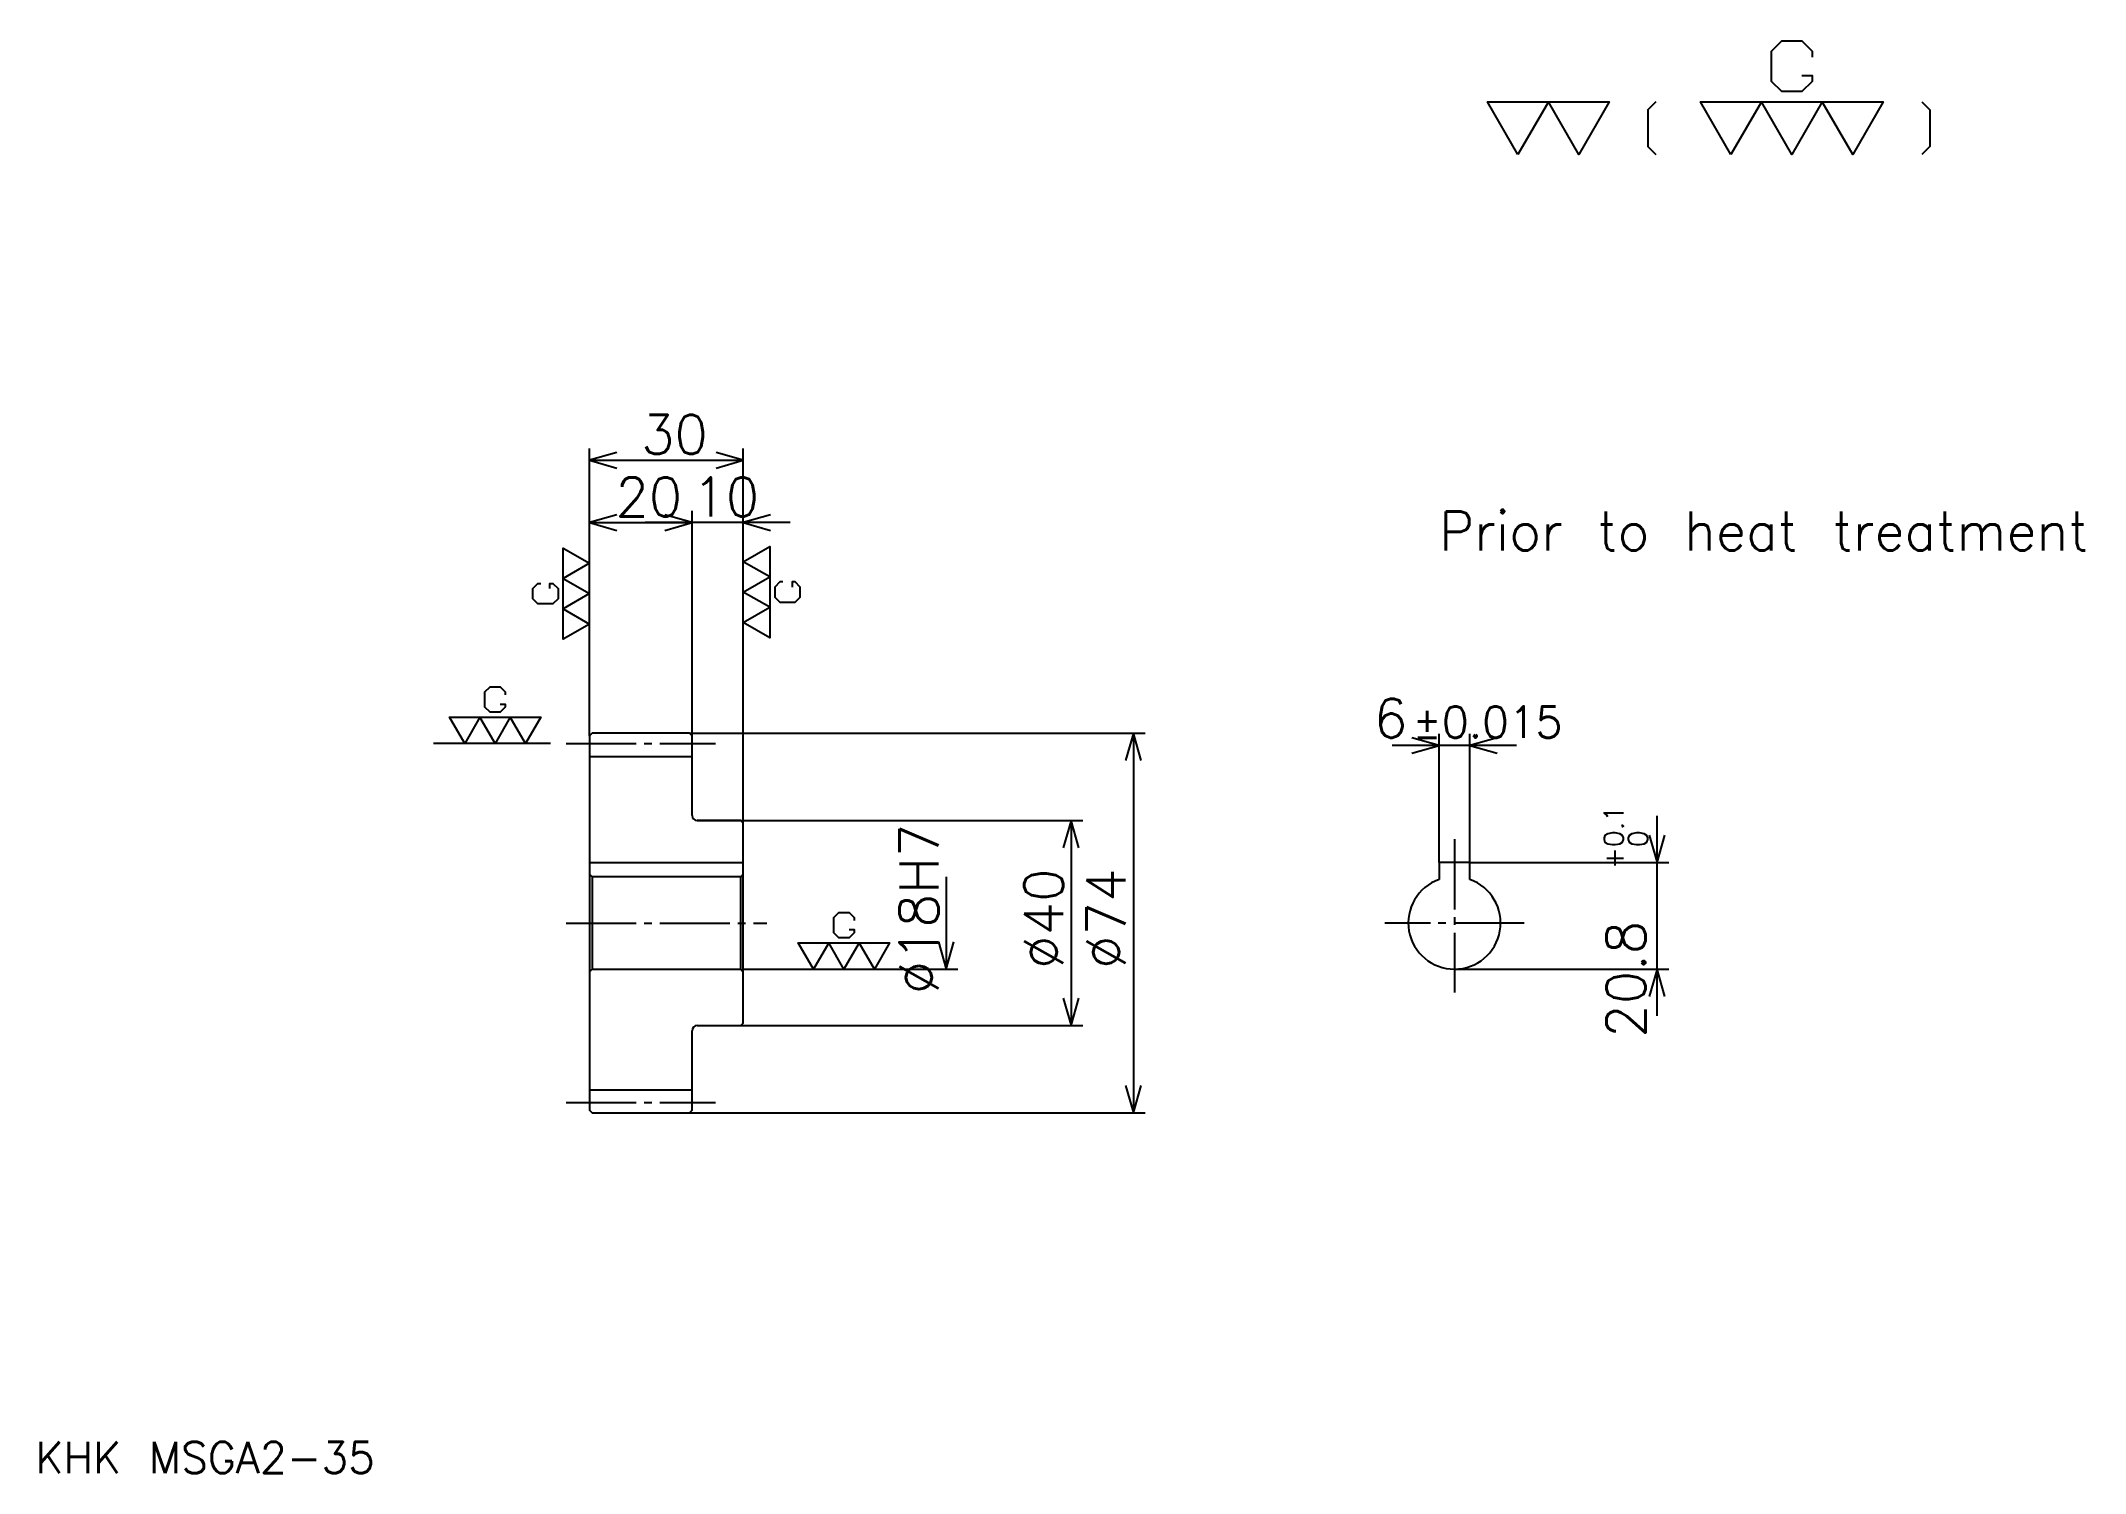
# Model space of a CAD drawing. Extents: x 16 to 415, y 17 to 296.
import ezdxf

# ---------------------------------------------------------------- set-up
doc = ezdxf.new("R2010")
doc.units = 0
doc.linetypes.add('DASHDOT', pattern=[18.260869, 13.695652, -1.521739, 1.521739, -1.521739])
doc.layers.get('0').update_dxf_attribs({"linetype": 'CONTINUOUS'})
doc.layers.add('DASHDOT', color=6, linetype='DASHDOT')
doc.styles.add('KANJI', font='TXT', dxfattribs={"bigfont": 'BIGFONT'})

msp = doc.modelspace()

# ---------------------------------------------------------------- linework, layer by layer
at = {"color": 5}
for p, q in [((123.260864, 161.021744), (123.260864, 216.565216)), ((153.260864, 161.021744), (153.260864, 216.565216)), ((123.260864, 214.282608), (153.260864, 214.282608)), ((143.260864, 161.021744), (143.260864, 204.391312)), ((123.260864, 202.108704), (143.260864, 202.108704)), ((162.391296, 202.108704), (134.130432, 202.108704)), ((123.260864, 160.521744), (123.260864, 161.021744)), ((142.760864, 161.021744), (153.260864, 161.021744)), ((143.260864, 160.521744), (143.260864, 161.021744)), ((153.260864, 161.021744), (231.630432, 161.021744)), ((153.260864, 143.521744), (153.260864, 161.021744)), ((229.347824, 161.021744), (229.347824, 87.021744)), ((288.956512, 135.821747), (288.956512, 160.930435)), ((294.956512, 135.821747), (294.956512, 160.930435)), ((304.086945, 158.647827), (279.82608, 158.647827)), ((144.260864, 144.021744), (153.260864, 144.021744)), ((153.260864, 144.021744), (219.456512, 144.021744)), ((217.173904, 144.021744), (217.173904, 104.021744)), ((331.478271, 105.891312), (331.478271, 144.952179)), ((294.956512, 135.821747), (333.760864, 135.821747)), ((192.82608, 133.021744), (192.82608, 115.021744)), ((153.260864, 115.021744), (195.108688, 115.021744)), ((291.956512, 115.021744), (333.760864, 115.021744)), ((144.260864, 104.021744), (153.260864, 104.021744)), ((153.260864, 104.021744), (219.456512, 104.021744)), ((142.760864, 87.021744), (153.260864, 87.021744)), ((153.260864, 87.021744), (231.630432, 87.021744))]:
    msp.add_line(p, q, dxfattribs=at)
at = {"color": 7}
msp.add_line((115.652168, 159.021744), (92.82608, 159.021744), dxfattribs=at)
at = {"color": 4}
for p, q in [((123.260864, 156.521744), (143.260864, 156.521744)), ((123.260864, 135.821747), (153.260864, 135.821747)), ((123.760864, 133.021744), (123.760864, 115.021744)), ((152.760864, 133.021744), (153.260864, 133.521744)), ((152.760864, 115.021744), (153.260864, 114.521744)), ((123.260864, 91.521744), (143.260864, 91.521744))]:
    msp.add_line(p, q, dxfattribs=at)
at = {"color": 7}
for points in [[(359.739136, 289.343506), (361.717407, 289.343506), (361.717407, 288.156525), (359.739136, 286.178284), (355.782623, 286.178284), (353.804352, 288.156525), (353.804352, 294.091309), (355.782623, 296.06958), (359.739136, 296.06958), (361.717407, 294.091309), (361.717407, 292.904358)], [(304.347839, 273.913055), (298.413055, 284.200012), (322.152191, 284.200012), (316.217407, 273.913055), (310.282623, 284.200012), (304.347839, 273.913055)], [(331.252197, 284.200012), (329.669586, 282.617401), (329.669586, 275.495667), (331.252197, 273.913055)], [(345.891327, 273.913055), (339.956543, 284.200012), (375.565247, 284.200012), (369.630432, 273.913055), (363.695679, 284.200012), (357.760895, 273.913055), (351.826111, 284.200012), (345.891327, 273.913055)], [(383.082611, 284.200012), (384.665222, 282.617401), (384.665222, 275.495667), (383.082611, 273.913055)], [(123.260864, 182.326096), (118.117386, 179.358704), (118.117386, 197.163055), (123.260864, 194.195648), (118.117386, 191.228271), (123.260864, 188.260864), (118.117386, 185.293488), (123.260864, 182.326096)], [(153.260864, 194.5), (158.404343, 197.467407), (158.404343, 179.663055), (153.260864, 182.630447), (158.404343, 185.597839), (153.260864, 188.565216), (158.404343, 191.532623), (153.260864, 194.5)], [(115.545647, 189.25), (115.545647, 190.239136), (116.139122, 190.239136), (117.128258, 189.25), (117.128258, 187.271744), (116.139122, 186.282608), (113.171738, 186.282608), (112.182602, 187.271744), (112.182602, 189.25), (113.171738, 190.239136), (113.765213, 190.239136)], [(160.976074, 190.543488), (160.382599, 190.543488), (159.393478, 189.554352), (159.393478, 187.576096), (160.382599, 186.58696), (163.349991, 186.58696), (164.339127, 187.576096), (164.339127, 189.554352), (163.349991, 190.543488), (162.756516, 190.543488), (162.756516, 189.554352)], [(105.836952, 166.736969), (106.82608, 166.736969), (106.82608, 166.143478), (105.836952, 165.154358), (103.858688, 165.154358), (102.86956, 166.143478), (102.86956, 169.11087), (103.858688, 170.100006), (105.836952, 170.100006), (106.82608, 169.11087), (106.82608, 168.517395)], [(98.91304, 159.021744), (95.945648, 164.165222), (113.749992, 164.165222), (110.7826, 159.021744), (107.815216, 164.165222), (104.847824, 159.021744), (101.880432, 164.165222), (98.91304, 159.021744)], [(173.880432, 122.736961), (174.869568, 122.736961), (174.869568, 122.143486), (173.880432, 121.15435), (171.902161, 121.15435), (170.91304, 122.143486), (170.91304, 125.11087), (171.902161, 126.100006), (173.880432, 126.100006), (174.869568, 125.11087), (174.869568, 124.517395)], [(166.956512, 115.021744), (163.98912, 120.165222), (181.793472, 120.165222), (178.82608, 115.021744), (175.858688, 120.165222), (172.891296, 115.021744), (169.923904, 120.165222), (166.956512, 115.021744)]]:
    msp.add_lwpolyline(points, dxfattribs=at)
at = {"color": 5}
for points in [[(128.586945, 215.804352), (123.260864, 214.282608), (128.586945, 212.760864)], [(147.934784, 212.760864), (153.260864, 214.282608), (147.934784, 215.804352)], [(128.586945, 203.630432), (123.260864, 202.108704), (128.586945, 200.586975)], [(137.934784, 200.586975), (143.260864, 202.108704), (137.934784, 203.630432)], [(137.934784, 200.586975), (143.260864, 202.108704), (137.934784, 203.630432)], [(158.586945, 203.630432), (153.260864, 202.108704), (158.586945, 200.586975)], [(230.869568, 155.695648), (229.347824, 161.021744), (227.82608, 155.695648)], [(283.630432, 157.126099), (288.956512, 158.647827), (283.630432, 160.169571)], [(300.282593, 160.169571), (294.956512, 158.647827), (300.282593, 157.126099)], [(218.695648, 138.695663), (217.173904, 144.021744), (215.652161, 138.695663)], [(329.956512, 141.147827), (331.478271, 135.821747), (333, 141.147827)], [(191.304352, 120.347832), (192.82608, 115.021744), (194.347809, 120.347832)], [(333, 109.695656), (331.478271, 115.021744), (329.956512, 109.695656)], [(215.652161, 109.347832), (217.173904, 104.021744), (218.695648, 109.347832)], [(227.82608, 92.347832), (229.347824, 87.021744), (230.869568, 92.347832)]]:
    msp.add_lwpolyline(points, dxfattribs=at)
at = {"color": 4}
for points in [[(143.260864, 145.021744), (143.260864, 160.521744), (142.760864, 161.021744), (123.760864, 161.021744), (123.260864, 160.521744), (123.260864, 114.521744)], [(144.260864, 104.021744), (152.760864, 104.021744), (153.260864, 104.521744), (153.260864, 143.521744), (152.760864, 144.021744), (144.260864, 144.021744)], [(294.956512, 132.507019), (294.956512, 135.821747), (288.956512, 135.821747), (288.956512, 132.507019)], [(123.260864, 114.521744), (123.760864, 115.021744), (152.760864, 115.021744), (152.760864, 133.021744), (123.760864, 133.021744), (123.260864, 133.521744)], [(123.260864, 114.521744), (123.260864, 87.521744), (123.760864, 87.021744), (142.760864, 87.021744), (143.260864, 87.521744), (143.260864, 103.021744)]]:
    msp.add_lwpolyline(points, dxfattribs=at)
for centre, radius, start, end in [((144.260864, 145.021744), 1, 180, 270), ((291.956512, 124.021744), 9, 109.47122094, 70.52877906), ((144.260864, 103.021744), 1, 90, 180)]:
    msp.add_arc(centre, radius, start, end, dxfattribs=at)
at = {"layer": 'DASHDOT', "color": 7}
for p, q in [((118.695648, 159.021744), (147.82608, 159.021744)), ((291.956512, 140.386963), (291.956512, 110.456528)), ((118.695648, 124.021744), (157.82608, 124.021744)), ((305.521729, 124.021744), (278.391296, 124.021744)), ((118.695648, 89.021744), (147.82608, 89.021744))]:
    msp.add_line(p, q, dxfattribs=at)

# ---------------------------------------------------------------- texts
at = {"color": 7, "style": 'KANJI'}
for s, height, p in [('30', 7.608696, (133.315216, 215.5)), ('20', 7.608696, (128.315216, 203.326096)), ('10', 7.608696, (143.315216, 203.326096)), ('Prior to heat treatment', 7.608696, (288.956512, 196.691315)), ('6', 7.608696, (276.250671, 160.169571)), ('%%p0.015', 6.086957, (283.782349, 160.169571)), ('KHK MSGA2-35', 6.086957, (15.217391, 16.73913))]:
    msp.add_text(s, height=height, dxfattribs=at).set_placement(p)
for s, height, p in [('0.1', 3.804348, (324.934784, 138.840942)), ('%%c18H7', 7.608696, (191.304352, 110.135872)), ('0', 3.804348, (329.652161, 138.840942)), ('+', 3.804348, (324.934784, 134.580078)), ('%%c40', 7.608696, (215.652161, 115.081528)), ('%%c74', 7.608696, (227.82608, 115.081528)), ('20.8', 7.608696, (329.195648, 101.646622))]:
    msp.add_text(s, height=height, rotation=90, dxfattribs=at).set_placement(p)

doc.saveas('drawing.dxf')
